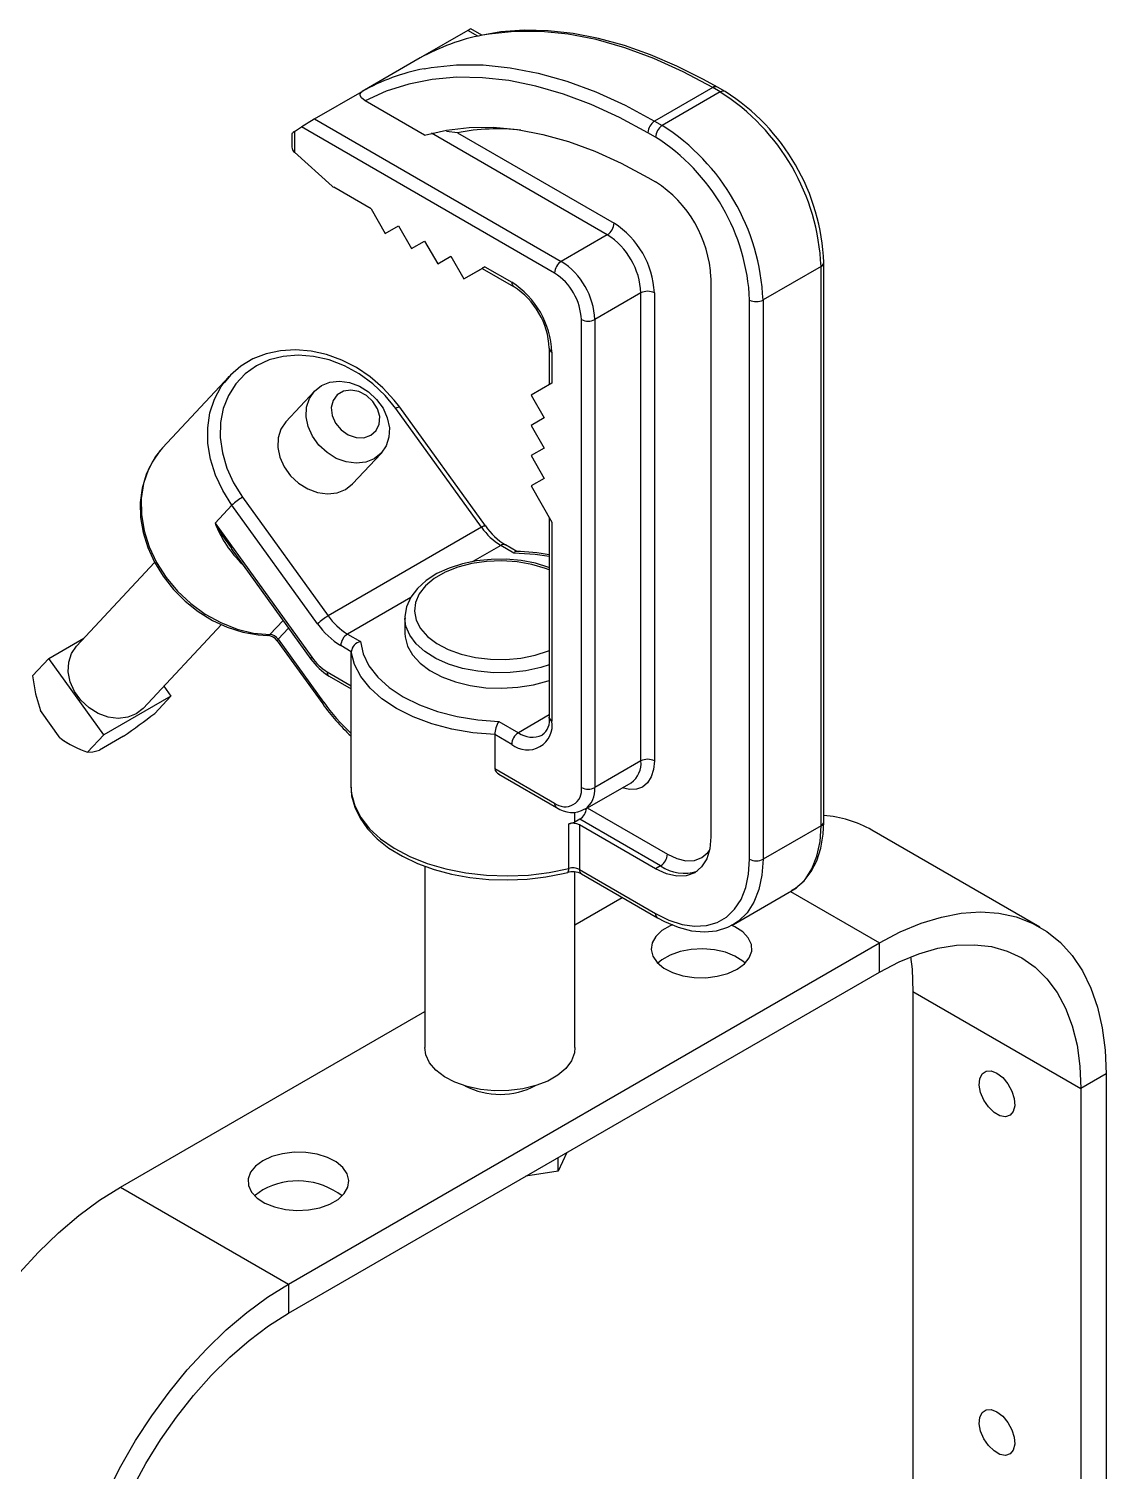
# Model space of a CAD drawing. Extents: x 6 to 134, y 1 to 99.
# Drawn here: x 94.29 to 99.96, y 19.52 to 27.11 of the extents above; entities that cross this region are included whole.
import ezdxf

# ---------------------------------------------------------------- set-up
doc = ezdxf.new("R2010")
doc.units = 0
doc.header["$MEASUREMENT"] = 0
doc.layers.add('OBJECT', color=7, linetype='CONTINUOUS')

msp = doc.modelspace()

# ---------------------------------------------------------------- linework, layer by layer
at = {"layer": 'OBJECT'}
for p, q in [((96.6789, 27.0783), (96.6205, 27.112)), ((96.6052, 27.1039), (96.3542, 26.959)), ((96.6573, 27.0738), (96.6052, 27.1039)), ((96.3542, 26.959), (96.0487, 26.7826)), ((97.8934, 26.8029), (97.5879, 26.6266)), ((97.9334, 26.7798), (97.8934, 26.8029)), ((97.9584, 26.7822), (97.9184, 26.8054)), ((95.7977, 26.6377), (96.0487, 26.7826)), ((96.377, 26.5523), (96.064, 26.733)), ((97.9334, 26.7798), (97.628, 26.6034)), ((95.6919, 26.5713), (95.7292, 26.5957)), ((97.0609, 25.8269), (95.7292, 26.5957)), ((95.7977, 26.6377), (97.0962, 25.8881)), ((97.5879, 26.6266), (97.628, 26.6034)), ((95.6773, 26.5609), (95.6773, 26.4961)), ((95.6919, 26.5713), (95.6919, 26.4622)), ((97.3387, 26.0282), (96.4133, 26.5624)), ((96.5496, 26.5654), (97.3741, 26.0894)), ((97.5926, 26.5422), (97.5525, 26.5653)), ((95.8896, 26.2849), (95.6919, 26.4622)), ((96.0949, 26.1649), (95.899, 26.278)), ((97.5525, 26.3302), (97.5926, 26.307)), ((96.0949, 26.1649), (96.1699, 26.035)), ((96.1699, 26.035), (96.2388, 26.0748)), ((96.1699, 26.035), (96.2388, 26.0748)), ((96.2388, 26.0748), (96.3078, 25.9554)), ((96.3078, 25.9554), (96.3767, 25.9952)), ((96.3078, 25.9554), (96.3767, 25.9952)), ((96.3767, 25.9952), (96.4457, 25.8758)), ((97.3387, 26.0282), (97.0962, 25.8881)), ((96.4457, 25.8758), (96.5146, 25.9156)), ((96.4457, 25.8758), (96.5146, 25.9156)), ((96.5146, 25.9156), (96.5836, 25.7962)), ((96.5836, 25.7962), (96.6939, 25.8599)), ((96.5836, 25.7962), (96.6792, 25.8515)), ((96.6792, 25.8515), (96.8456, 25.7554)), ((96.6939, 25.8599), (96.8353, 25.7783)), ((98.4638, 25.8612), (98.1583, 25.6849)), ((98.4638, 22.9176), (98.4638, 25.8612)), ((98.4784, 22.938), (98.4784, 25.8816)), ((97.8839, 25.8024), (97.8839, 22.8588)), ((97.5155, 25.722), (97.273, 25.582)), ((97.5155, 23.2585), (97.5155, 25.722)), ((97.5862, 25.722), (97.5862, 23.2585)), ((98.0876, 22.7412), (98.0876, 25.6849)), ((98.1583, 25.6849), (98.1583, 22.7412)), ((97.2023, 23.1184), (97.2023, 25.582)), ((97.273, 25.582), (97.273, 23.1184)), ((97.0328, 25.4313), (97.0328, 25.2391)), ((97.0474, 25.4109), (97.0474, 25.2476)), ((95.3478, 25.282), (94.9974, 24.9063)), ((95.3213, 25.2504), (95.3478, 25.282)), ((97.0474, 25.2476), (96.9371, 25.1839)), ((95.7971, 25.2051), (95.6467, 25.0438)), ((96.9371, 25.1839), (97.0061, 25.0645)), ((96.6769, 24.4882), (96.2259, 25.1132)), ((96.6972, 24.4957), (96.2462, 25.1207)), ((97.0061, 25.0645), (96.9371, 25.0246)), ((96.9371, 25.0246), (97.0061, 24.9052)), ((94.9974, 24.9063), (94.9882, 24.8962)), ((97.0061, 24.9052), (96.9371, 24.8654)), ((95.9976, 24.7164), (96.1481, 24.8776)), ((96.9371, 24.8654), (97.0061, 24.746)), ((97.0061, 24.746), (96.9371, 24.7062)), ((96.9371, 24.7062), (97.0474, 24.5151)), ((95.3628, 24.6048), (95.2739, 24.5096)), ((95.8138, 23.9798), (95.3628, 24.6048)), ((95.4184, 24.647), (95.8694, 24.022)), ((97.0328, 24.5405), (97.0328, 23.4887)), ((95.2739, 24.5096), (95.7832, 23.8039)), ((96.6769, 24.4882), (95.8694, 24.022)), ((97.0474, 24.5151), (97.0474, 23.4683)), ((95.3583, 24.3767), (95.778, 23.795)), ((96.7783, 24.3927), (96.6306, 24.3075)), ((96.8472, 24.3529), (96.7783, 24.3927)), ((96.8629, 24.3608), (96.8033, 24.3952)), ((94.9556, 24.3031), (94.5443, 23.8622)), ((96.3037, 24.1187), (95.9708, 23.9265)), ((95.562, 23.9236), (95.6315, 23.9981)), ((96.2734, 24.011), (96.2734, 23.9294)), ((94.8953, 23.5347), (95.3075, 23.9765)), ((95.5521, 23.9186), (95.5526, 23.9186)), ((95.6608, 23.9575), (95.6062, 23.899)), ((95.9708, 23.9265), (96.0397, 23.8867)), ((94.3982, 23.7971), (94.5832, 23.9039)), ((95.601, 23.8901), (95.8404, 23.5585)), ((95.6062, 23.899), (95.8455, 23.5673)), ((95.991, 23.8332), (95.9354, 23.8653)), ((94.3132, 23.706), (94.3982, 23.7971)), ((94.6878, 23.3957), (94.3982, 23.7971)), ((95.991, 23.6544), (95.991, 23.8332)), ((95.8643, 23.7275), (95.991, 23.6544)), ((95.8747, 23.7046), (95.9896, 23.6383)), ((95.0041, 23.6514), (95.0414, 23.5998)), ((95.9887, 23.6388), (95.9887, 23.1257)), ((95.0414, 23.5998), (94.6878, 23.3957)), ((94.9564, 23.5087), (95.0414, 23.5998)), ((94.4593, 23.3785), (94.355, 23.5231)), ((96.7682, 23.4662), (96.8706, 23.4071)), ((97.0328, 23.5007), (96.8706, 23.4071)), ((94.6028, 23.3046), (94.6878, 23.3957)), ((94.7924, 23.3889), (94.6651, 23.3154)), ((96.7462, 23.3973), (96.7462, 23.2184)), ((96.8353, 23.3458), (96.7462, 23.3973)), ((94.5084, 23.3466), (94.5175, 23.3418)), ((97.5155, 23.2585), (97.273, 23.1184)), ((96.7462, 23.2184), (97.0609, 23.0368)), ((96.7684, 23.1887), (97.0712, 23.0139)), ((97.2212, 23.004), (97.4637, 23.144)), ((97.233, 23.0108), (97.6548, 22.7673)), ((97.1673, 22.9361), (97.1673, 22.989)), ((97.1942, 22.9516), (97.1673, 22.9361)), ((97.6195, 22.7061), (97.1942, 22.9516)), ((97.1366, 22.6927), (97.1366, 22.9278)), ((97.192, 22.9218), (97.192, 22.6867)), ((97.5926, 22.6906), (97.192, 22.9218)), ((98.4638, 22.9176), (98.1583, 22.7412)), ((99.6149, 22.3842), (98.731, 22.8945)), ((96.3784, 22.705), (96.3784, 21.7492)), ((97.6195, 22.7061), (97.5926, 22.6906)), ((97.1684, 21.7492), (97.1684, 22.673)), ((97.192, 22.6867), (97.5926, 22.4554)), ((97.2024, 22.6638), (97.603, 22.4325)), ((98.0029, 22.3979), (98.3084, 22.5742)), ((98.3028, 22.571), (98.771, 22.3007)), ((97.1684, 22.396), (97.4173, 22.5397)), ((95.6597, 20.5046), (98.771, 22.3007)), ((98.771, 22.1472), (98.771, 22.3007)), ((95.6597, 20.3511), (98.771, 22.1472)), ((98.9478, 22.0449), (99.8317, 21.5346)), ((98.9478, 22.0449), (98.9478, 16.2081)), ((94.7758, 21.0148), (96.3784, 21.94)), ((99.9646, 21.6114), (99.8317, 21.5346)), ((99.9646, 21.6114), (99.9646, 15.4881)), ((99.8317, 21.5346), (99.8317, 15.5788)), ((97.1252, 21.197), (97.0796, 21.0988)), ((97.0796, 21.0988), (97.0796, 21.1707)), ((97.0796, 21.0988), (96.9095, 21.0725)), ((94.7758, 21.0148), (95.6597, 20.5046)), ((95.6597, 20.5046), (95.6597, 20.3511))]:
    msp.add_line(p, q, dxfattribs=at)
at = {"layer": 'OBJECT', "flags": 128}
for points in [[(97.8934, 26.8029), (97.7382, 26.8861), (97.5839, 26.9561), (97.4311, 27.0126), (97.2806, 27.0554), (97.1333, 27.0841), (96.9898, 27.0986), (96.8508, 27.099), (96.7171, 27.085), (96.6812, 27.0787)], [(97.9184, 26.8054), (97.8448, 26.8464), (97.7052, 26.9164), (97.5662, 26.9758), (97.4284, 27.0242), (97.2924, 27.0614), (97.1586, 27.0873), (97.0278, 27.1017), (96.9005, 27.1046), (96.7773, 27.0959), (96.6919, 27.0814)], [(96.3739, 26.902), (96.4117, 26.9087), (96.5453, 26.9226), (96.6843, 26.9223), (96.8278, 26.9077), (96.9752, 26.879), (97.1256, 26.8363), (97.2784, 26.7798), (97.4328, 26.7097), (97.5879, 26.6266)], [(97.5525, 26.5653), (97.4032, 26.6455), (97.2545, 26.7134), (97.1073, 26.7685), (96.9623, 26.8106), (96.8201, 26.8396), (96.6814, 26.8552), (96.547, 26.8574), (96.4174, 26.8462), (96.2933, 26.8217), (96.1753, 26.7839), (96.064, 26.733)], [(96.064, 26.733), (96.0446, 26.7488), (96.0381, 26.7613), (96.0384, 26.771), (96.0429, 26.7782), (96.0487, 26.7826)], [(96.377, 26.5523), (96.4917, 26.5792), (96.6119, 26.5932), (96.7371, 26.594), (96.8664, 26.5819), (96.9993, 26.5568), (97.1351, 26.5188), (97.273, 26.4682), (97.4124, 26.4052), (97.5525, 26.3302)], [(96.5496, 26.5654), (96.5493, 26.5654), (96.4921, 26.5726)], [(96.2259, 25.1132), (96.1692, 25.182), (96.104, 25.2434), (96.0318, 25.2958), (95.9544, 25.3381), (95.8738, 25.369), (95.7919, 25.3879), (95.7108, 25.3943), (95.6324, 25.388), (95.5587, 25.3693), (95.4914, 25.3384), (95.4323, 25.2963), (95.3828, 25.244), (95.3442, 25.1827), (95.3173, 25.1139), (95.3028, 25.0394), (95.3011, 24.9609), (95.3123, 24.8805), (95.336, 24.8), (95.3716, 24.7216), (95.4184, 24.647)], [(96.2462, 25.1207), (96.2175, 25.1579), (96.1577, 25.2225), (96.0907, 25.2799), (96.0179, 25.3287), (95.9407, 25.3682), (95.8605, 25.3974), (95.779, 25.4156), (95.6979, 25.4225), (95.6188, 25.4178), (95.5434, 25.4017), (95.4733, 25.3744), (95.4101, 25.3367), (95.355, 25.2895), (95.321, 25.2483)], [(95.3628, 24.6048), (95.3141, 24.682), (95.2763, 24.763), (95.2502, 24.8462), (95.2364, 24.9297), (95.2353, 25.0116), (95.2469, 25.09), (95.2708, 25.1633), (95.3066, 25.2298), (95.3213, 25.2504)], [(96.1116, 24.8487), (96.067, 24.8309), (96.0169, 24.8252), (95.9641, 24.8322), (95.9119, 24.8513), (95.8632, 24.8814), (95.8209, 24.9209), (95.7874, 24.9673), (95.7647, 25.0181), (95.754, 25.0702), (95.756, 25.1206), (95.7707, 25.1664), (95.797, 25.205), (95.8336, 25.234), (95.8783, 25.2519), (95.9284, 25.2575), (95.9811, 25.2505), (96.0333, 25.2314), (96.082, 25.2013), (96.1243, 25.1618), (96.1579, 25.1154), (96.1806, 25.0646), (96.1913, 25.0125), (96.1892, 24.9621), (96.1746, 24.9163), (96.1482, 24.8777), (96.1116, 24.8487)], [(96.0943, 24.9725), (96.122, 24.9971), (96.138, 25.0312), (96.1404, 25.0712), (96.1291, 25.1126), (96.1051, 25.1511), (96.0713, 25.1823), (96.0311, 25.203), (95.989, 25.2109), (95.9495, 25.2051), (95.9169, 25.1863), (95.8948, 25.1565), (95.8854, 25.1189), (95.89, 25.0776), (95.9078, 25.0372), (95.9371, 25.0018), (95.9747, 24.9755), (96.0164, 24.961), (96.0577, 24.96), (96.0943, 24.9725)], [(95.6467, 25.0438), (95.6466, 25.0437), (95.6202, 25.0051), (95.6056, 24.9593), (95.6035, 24.9089), (95.6142, 24.8568), (95.6369, 24.806), (95.6704, 24.7596), (95.7128, 24.7202), (95.7615, 24.69), (95.8137, 24.6709), (95.8664, 24.664), (95.9165, 24.6696), (95.9612, 24.6874), (95.9976, 24.7164)], [(94.9882, 24.8954), (94.9838, 24.8911), (94.942, 24.832), (94.9105, 24.7662), (94.8897, 24.6947), (94.8802, 24.6191), (94.882, 24.5406), (94.8953, 24.4609), (94.9198, 24.3816), (94.955, 24.3042), (95.0001, 24.2303), (95.0544, 24.1615), (95.1166, 24.0991), (95.1856, 24.0444), (95.26, 23.9985), (95.3384, 23.9623), (95.4192, 23.9366), (95.5007, 23.922), (95.5521, 23.9186)], [(94.9882, 24.8962), (94.9606, 24.8607), (94.9229, 24.7935), (94.8976, 24.7191), (94.8851, 24.6391), (94.8859, 24.5556), (94.8998, 24.4703), (94.9267, 24.3853), (94.9657, 24.3026), (95.0161, 24.2241), (95.0767, 24.1516), (95.1459, 24.0868), (95.2223, 24.0313), (95.3041, 23.9863), (95.3893, 23.9529), (95.4759, 23.9318), (95.562, 23.9236)], [(97.0328, 24.2768), (97.0311, 24.2775), (96.9602, 24.2989), (96.8848, 24.3132), (96.8069, 24.3201), (96.7281, 24.3195), (96.6504, 24.3115), (96.5757, 24.2962), (96.5056, 24.2737), (96.4418, 24.2445), (96.3858, 24.2087), (96.3394, 24.1669), (96.3043, 24.1201), (96.2822, 24.07), (96.2736, 24.0189), (96.2745, 24.0077)], [(97.0328, 24.2641), (97.0128, 24.2718), (96.9409, 24.2929), (96.8637, 24.3063), (96.7835, 24.3115), (96.703, 24.3084), (96.6248, 24.297), (96.5513, 24.2778), (96.485, 24.2513), (96.428, 24.2183), (96.382, 24.18), (96.3487, 24.1376), (96.329, 24.0925), (96.3235, 24.046), (96.3326, 23.9997), (96.3558, 23.9551), (96.3924, 23.9136), (96.4413, 23.8766), (96.5008, 23.8451), (96.5691, 23.8204), (96.644, 23.803), (96.723, 23.7937), (96.8037, 23.7926), (96.8834, 23.7999), (96.9595, 23.8153), (97.0297, 23.8383), (97.0328, 23.8395)], [(97.0328, 24.3341), (96.9591, 24.3448), (96.8472, 24.3529)], [(97.0328, 23.7642), (96.989, 23.7506), (96.9096, 23.7333), (96.8264, 23.724), (96.7416, 23.7229), (96.6577, 23.7302), (96.5772, 23.7455), (96.5023, 23.7685), (96.4352, 23.7984), (96.3778, 23.8345), (96.3318, 23.8756), (96.2985, 23.9206), (96.2789, 23.9683), (96.2734, 24.0083)], [(96.2734, 23.9294), (96.2744, 23.911), (96.287, 23.8626), (96.3135, 23.8161), (96.3533, 23.7728), (96.4052, 23.7341), (96.4676, 23.701), (96.5389, 23.6744), (96.6169, 23.6552), (96.6994, 23.6439), (96.784, 23.6408), (96.8684, 23.646), (96.95, 23.6593), (97.0265, 23.6804), (97.0328, 23.6826)], [(94.8953, 23.5347), (94.8588, 23.5058), (94.8142, 23.488), (94.764, 23.4823), (94.7113, 23.4893), (94.6591, 23.5084), (94.6104, 23.5385), (94.5681, 23.578), (94.5346, 23.6244), (94.5118, 23.6752), (94.5012, 23.7273), (94.5032, 23.7777), (94.5178, 23.8235), (94.5442, 23.8621), (94.5443, 23.8622)], [(95.601, 23.8901), (95.6009, 23.8903), (95.6012, 23.8922), (95.603, 23.8951), (95.6062, 23.899)], [(96.0397, 23.8867), (96.0538, 23.8221), (96.084, 23.7594), (96.1299, 23.6999), (96.1903, 23.6449), (96.2639, 23.5956), (96.3493, 23.5531), (96.4446, 23.5182), (96.5476, 23.4918), (96.6563, 23.4743), (96.7682, 23.4662)], [(95.778, 23.795), (95.7779, 23.7953), (95.7781, 23.7971), (95.7799, 23.8), (95.7832, 23.8039)], [(96.7462, 23.3973), (96.6312, 23.407), (96.5197, 23.4261), (96.4141, 23.4541), (96.3164, 23.4905), (96.2286, 23.5344), (96.1524, 23.5851), (96.0895, 23.6415), (96.041, 23.7025), (96.008, 23.7668), (95.991, 23.8332)], [(94.3132, 23.706), (94.3294, 23.6122), (94.355, 23.5231)], [(95.8404, 23.5585), (95.8402, 23.5587), (95.8405, 23.5606), (95.8423, 23.5635), (95.8455, 23.5673)], [(94.6028, 23.3046), (94.6301, 23.3055), (94.6651, 23.3154)], [(97.5862, 23.2585), (97.5822, 23.213), (97.5701, 23.174), (97.5505, 23.143), (97.5241, 23.1211), (97.492, 23.1092), (97.4553, 23.1077), (97.4162, 23.1165)], [(95.9887, 23.1257), (95.9918, 23.0846), (96.0089, 23.0213), (96.0407, 22.96), (96.0865, 22.9017), (96.1455, 22.8475), (96.2166, 22.7984), (96.2986, 22.7553), (96.39, 22.719), (96.489, 22.6902), (96.5938, 22.6693), (96.7026, 22.6568), (96.8132, 22.6529), (96.9238, 22.6577), (97.0323, 22.671), (97.1366, 22.6927)], [(95.9892, 23.1387), (95.9889, 23.1369), (95.9929, 23.0751), (96.0091, 23.0148), (96.0371, 22.9565), (96.0767, 22.9008), (96.1276, 22.8483), (96.1892, 22.7999), (96.2604, 22.7565), (96.34, 22.7189), (96.4266, 22.6876), (96.5188, 22.663), (96.6153, 22.6453), (96.7147, 22.6349), (96.8154, 22.6318), (96.916, 22.636), (97.0149, 22.6475), (97.1059, 22.6651), (97.1288, 22.6706)], [(98.3108, 22.5773), (98.3301, 22.5881), (98.3751, 22.6274), (98.4125, 22.676), (98.4419, 22.7333), (98.4629, 22.799), (98.4752, 22.8721), (98.4784, 22.938)], [(97.8839, 22.8588), (97.8783, 22.7964), (97.8617, 22.7429), (97.8348, 22.7002), (97.7986, 22.6702), (97.7545, 22.6538), (97.7041, 22.6518), (97.6494, 22.6642), (97.5926, 22.6906)], [(98.3084, 22.5742), (98.3342, 22.5913), (98.3796, 22.6351), (98.4158, 22.6909), (98.4423, 22.7575), (98.4584, 22.8335), (98.4638, 22.9176)], [(97.6548, 22.7673), (97.7048, 22.7442), (97.7528, 22.7333), (97.797, 22.735), (97.8358, 22.7494), (97.8677, 22.7758), (97.8763, 22.7869)], [(97.5926, 22.4554), (97.663, 22.4206), (97.732, 22.3981), (97.7982, 22.3884), (97.8602, 22.3917), (97.9167, 22.4079), (97.9667, 22.4367), (98.009, 22.4776), (98.0428, 22.5296), (98.0675, 22.5918), (98.0825, 22.6628), (98.0876, 22.7412)], [(98.1583, 22.7412), (98.1529, 22.6572), (98.1368, 22.5811), (98.1104, 22.5145), (98.0741, 22.4588), (98.0288, 22.415), (98.0002, 22.3963)], [(97.1288, 22.6706), (97.1307, 22.6715), (97.1332, 22.6744), (97.1351, 22.6791), (97.1362, 22.6852), (97.1366, 22.6927)], [(97.603, 22.4325), (97.6403, 22.4124), (97.7112, 22.3828), (97.7814, 22.3645), (97.8494, 22.3584), (97.9136, 22.3645), (97.9724, 22.3826), (97.999, 22.3975)], [(98.771, 22.3007), (98.8811, 22.3584), (98.9903, 22.4038), (99.0976, 22.4366), (99.2022, 22.4565), (99.303, 22.4633), (99.3993, 22.4569), (99.4903, 22.4375), (99.5751, 22.4051), (99.6531, 22.3601), (99.7235, 22.3028), (99.7858, 22.2338), (99.8395, 22.1535), (99.884, 22.0628), (99.919, 21.9623), (99.9443, 21.8529), (99.9595, 21.7356), (99.9646, 21.6114)], [(97.6825, 22.3959), (97.6694, 22.3903), (97.6258, 22.3651), (97.5934, 22.3348), (97.5741, 22.301), (97.5687, 22.2656), (97.5776, 22.2304), (97.6004, 22.1973), (97.6357, 22.1682), (97.6818, 22.1445), (97.7361, 22.1276), (97.7956, 22.1184), (97.8572, 22.1174), (97.9176, 22.1246), (97.9735, 22.1396), (98.0218, 22.1617), (98.0218, 22.1617)], [(98.0218, 22.1617), (98.06, 22.1896), (98.0861, 22.2218), (98.0986, 22.2567), (98.0968, 22.2923), (98.0808, 22.3266), (98.0516, 22.358), (98.0106, 22.3845), (97.9909, 22.3937)], [(98.0639, 22.1933), (98.0516, 22.2044), (98.0106, 22.231), (97.9601, 22.2514), (97.9028, 22.2646), (97.8418, 22.2697), (97.7804, 22.2666), (97.7219, 22.2554), (97.6694, 22.2368), (97.6258, 22.2116), (97.6043, 22.1933)], [(98.771, 22.1472), (98.875, 22.2013), (98.9779, 22.2431), (99.0789, 22.2722), (99.1769, 22.2882), (99.271, 22.2912), (99.3603, 22.2809), (99.4439, 22.2576), (99.521, 22.2214), (99.5909, 22.1727), (99.6529, 22.1119), (99.7064, 22.0397), (99.7509, 21.9568), (99.786, 21.8638), (99.8113, 21.7618), (99.8265, 21.6517), (99.8317, 21.5346)], [(98.935, 22.2271), (98.9427, 22.162), (98.9478, 22.0449)], [(97.1684, 21.7492), (97.1656, 21.7221), (97.1497, 21.6798), (97.1201, 21.6399), (97.078, 21.604), (97.0249, 21.5734), (96.9627, 21.5491), (96.8937, 21.532), (96.8203, 21.5228), (96.7452, 21.5217), (96.6712, 21.5289), (96.6008, 21.5441), (96.5367, 21.5666), (96.4811, 21.5958), (96.4361, 21.6305), (96.4033, 21.6695), (96.3839, 21.7114), (96.3784, 21.7492)], [(99.3897, 21.6146), (99.4201, 21.5912), (99.4473, 21.5586), (99.4681, 21.5203), (99.4805, 21.4806), (99.4831, 21.4436), (99.4755, 21.4134), (99.4586, 21.3934), (99.4343, 21.3855), (99.4051, 21.3908), (99.3743, 21.4086), (99.3451, 21.437), (99.3208, 21.4729), (99.3039, 21.5125), (99.2963, 21.5514), (99.2989, 21.5854), (99.3113, 21.6109), (99.3322, 21.625), (99.3593, 21.6263), (99.3897, 21.6146)], [(95.525, 21.1538), (95.4868, 21.1259), (95.4607, 21.0936), (95.4483, 21.0588), (95.4501, 21.0232), (95.466, 20.9888), (95.4953, 20.9575), (95.5363, 20.9309), (95.5867, 20.9105), (95.644, 20.8974), (95.705, 20.8922), (95.7664, 20.8953), (95.825, 20.9065), (95.8774, 20.9252), (95.921, 20.9504), (95.9534, 20.9807), (95.9728, 21.0144), (95.9781, 21.0499), (95.9692, 21.0851), (95.9464, 21.1182), (95.9111, 21.1473), (95.865, 21.171), (95.8108, 21.1879), (95.7512, 21.1971), (95.6896, 21.1981), (95.6292, 21.1909), (95.5734, 21.1759), (95.525, 21.1538)], [(93.5822, 18.9474), (93.5873, 19.0776), (93.6026, 19.2124), (93.6278, 19.3509), (93.6628, 19.4919), (93.7074, 19.6341), (93.761, 19.7762), (93.8233, 19.9172), (93.8938, 20.0559), (93.9717, 20.1909), (94.0565, 20.3212), (94.1475, 20.4456), (94.2438, 20.5632), (94.3447, 20.6728), (94.4492, 20.7736), (94.5565, 20.8647), (94.6657, 20.9454), (94.7758, 21.0148)], [(95.525, 21.0003), (95.4868, 20.9724), (95.4829, 20.9687)], [(94.4661, 18.4372), (94.4712, 18.5673), (94.4864, 18.7022), (94.5117, 18.8407), (94.5467, 18.9816), (94.5913, 19.1238), (94.6449, 19.266), (94.7072, 19.407), (94.7776, 19.5456), (94.8556, 19.6806), (94.9404, 19.8109), (95.0314, 19.9354), (95.1277, 20.0529), (95.2285, 20.1626), (95.3331, 20.2634), (95.4404, 20.3545), (95.5496, 20.4351), (95.6597, 20.5046)], [(94.5991, 18.5139), (94.6042, 18.6369), (94.6194, 18.7646), (94.6447, 18.8958), (94.6798, 19.0293), (94.7243, 19.1636), (94.7778, 19.2976), (94.8398, 19.4299), (94.9097, 19.5593), (94.9868, 19.6846), (95.0705, 19.8045), (95.1597, 19.9178), (95.2538, 20.0235), (95.3518, 20.1206), (95.4528, 20.2081), (95.5558, 20.2851), (95.6597, 20.3511)], [(99.3897, 19.8321), (99.4201, 19.8087), (99.4473, 19.7761), (99.4681, 19.7378), (99.4805, 19.6981), (99.4831, 19.6611), (99.4755, 19.6309), (99.4586, 19.6109), (99.4343, 19.603), (99.4051, 19.6083), (99.3743, 19.6261), (99.3451, 19.6545), (99.3208, 19.6904), (99.3039, 19.73), (99.2963, 19.7689), (99.2989, 19.8029), (99.3113, 19.8284), (99.3322, 19.8425), (99.3593, 19.8438), (99.3897, 19.8321)]]:
    msp.add_lwpolyline(points, dxfattribs=at)
at = {"layer": 'OBJECT'}
for centre, radius, start, end in [((96.8801, 26.029), 1.0684, 100.72748, 119.48636), ((96.5745, 25.8529), 1.0681, 100.8273, 119.48768), ((97.908, 26.7825), 0.0252, 65.69434, 125.61579), ((97.9481, 26.7593), 0.0252, 65.71283, 125.61326), ((97.3168, 25.8114), 1.148, 2.48706, 57.51293), ((97.3614, 25.8371), 1.1179, 2.28161, 57.71852), ((96.7639, 25.4408), 1.1448, 84.0046, 100.79216), ((97.6293, 26.5618), 0.0768, 122.60526, 177.39455), ((97.6694, 26.5387), 0.0768, 122.60526, 177.39455), ((97.0113, 25.635), 1.148, 2.48731, 57.51268), ((97.0171, 25.6384), 1.0715, 2.48708, 57.51291), ((95.9276, 26.3269), 0.0567, 227.79352, 239.63965), ((97.2514, 25.7737), 0.6332, 2.60545, 57.39448), ((97.2973, 26.0929), 0.0768, 302.60549, 357.39431), ((97.1257, 25.701), 0.461, 2.6055, 57.39447), ((97.1317, 25.7045), 0.3842, 2.60539, 57.39454), ((97.1376, 25.8234), 0.0768, 122.60611, 177.39389), ((96.8952, 25.568), 0.3074, 2.60566, 57.39425), ((96.8892, 25.5645), 0.3842, 2.60539, 57.39454), ((98.4534, 25.8841), 0.0251, 294.37574, 354.2897), ((96.8604, 25.7758), 0.0252, 174.41142, 233.94139), ((96.5869, 25.3899), 0.461, 2.60553, 57.39444), ((96.6279, 25.4136), 0.4053, 2.50246, 57.4971), ((97.5509, 25.6537), 0.0769, 62.6101, 117.3899), ((98.1229, 25.7531), 0.0769, 242.60963, 297.39057), ((97.2376, 25.6502), 0.0769, 242.60942, 297.39058), ((97.0578, 25.4338), 0.0251, 185.71181, 245.6236), ((96.2467, 25.0883), 0.0324, 90.89301, 129.82924), ((95.559, 24.4037), 0.281, 120.01228, 134.28014), ((95.8342, 24.7277), 0.6012, 201.26814, 226.21571), ((96.1654, 25.0051), 1.0199, 209.06241, 217.90522), ((96.6977, 24.4633), 0.0324, 90.88688, 129.8267), ((96.9545, 24.6815), 0.3383, 214.85183, 238.60671), ((96.9903, 24.6989), 0.3567, 214.73676, 238.38411), ((96.7929, 24.3723), 0.0252, 65.69476, 125.61559), ((96.8651, 24.3406), 0.0217, 104.21712, 145.49075), ((96.8344, 23.3051), 1.0567, 79.18057, 88.62392), ((96.01, 23.7787), 0.281, 120.01356, 134.28083), ((96.147, 24.2153), 0.3383, 214.85183, 238.60671), ((95.5471, 23.8537), 0.0652, 34.04415, 85.57621), ((95.5517, 23.9317), 0.0131, 273.93221, 321.76331), ((95.5589, 23.8659), 0.0578, 34.93865, 86.90665), ((96.1469, 24.2118), 0.4059, 214.85173, 238.60712), ((96.0122, 23.8618), 0.0768, 122.60525, 177.39475), ((96.0531, 23.8256), 0.0625, 102.35475, 173.05666), ((96.0435, 23.982), 0.3247, 215.15778, 238.67427), ((96.0053, 23.9585), 0.2706, 214.85139, 238.60718), ((95.8871, 23.7241), 0.0231, 171.33161, 237.35617), ((95.9517, 23.6497), 0.0396, 343.4635, 6.73151), ((96.7293, 24.194), 1.0928, 215.55975, 227.33197), ((96.7165, 24.1907), 1.071, 215.59282, 227.19473), ((92.3642, 26.8839), 4.2557, 304.78971, 307.52424), ((96.8673, 23.3966), 0.1212, 144.92118, 179.6679), ((96.9181, 23.4473), 0.131, 230.79659, 9.21425), ((96.942, 23.471), 0.0925, 305.01333, 11.03109), ((97.0578, 23.4912), 0.0251, 185.69576, 245.625), ((96.912, 23.3423), 0.0768, 122.60525, 177.39475), ((96.9439, 23.5094), 0.1258, 234.39485, 294.16386), ((94.7675, 23.8009), 0.5229, 233.88758, 251.64513), ((94.6579, 23.6306), 0.3209, 231.76542, 242.22138), ((97.394, 23.2445), 0.1223, 304.75805, 6.55432), ((97.5509, 23.1902), 0.0769, 62.6101, 117.3899), ((96.7809, 23.2218), 0.0349, 185.5253, 249.47633), ((97.1161, 23.1045), 0.0873, 230.79686, 9.21418), ((97.2376, 23.1867), 0.0769, 242.60942, 297.39058), ((97.1475, 23.1062), 0.126, 306.1004, 5.5855), ((97.0841, 23.0335), 0.0235, 171.97391, 236.72914), ((97.1524, 23.1239), 0.1368, 233.56107, 300.1542), ((97.1521, 23.0169), 0.0777, 302.79541, 353.96111), ((96.8484, 24.0667), 1.1747, 284.19977, 285.75233), ((97.1564, 22.8523), 0.0781, 62.87567, 104.71899), ((98.4534, 22.9405), 0.0251, 294.37475, 354.30448), ((98.4346, 22.3731), 0.5998, 60.38229, 85.81524), ((97.5781, 22.7708), 0.0768, 302.60635, 357.39345), ((97.7424, 22.8808), 0.2136, 234.8691, 288.9007), ((98.1229, 22.8095), 0.0769, 242.60963, 297.39057), ((97.1565, 22.5702), 0.1042, 63.88913, 105.42923), ((97.1564, 22.6172), 0.0781, 62.87567, 104.71899), ((97.2155, 22.6835), 0.0237, 172.34643, 236.34134), ((97.6176, 22.4529), 0.0252, 174.38063, 234.29224), ((96.7733, 21.9088), 0.4056, 242.94041, 297.59611), ((95.7095, 20.6634), 0.3841, 52.6343, 118.70356)]:
    msp.add_arc(centre, radius, start, end, dxfattribs=at)
for centre, major_axis, ratio, start_param, end_param in [((96.5721, 27.0822), (0.0485, 0.0297), 0.027575, 0.014954, 0.80027), ((95.7646, 26.6161), (0.0485, 0.0297), 0.027575, 0.80027, 2.371067), ((95.7273, 26.5917), (0.05, 0.0308), 0.027571, 2.339213, 3.156401), ((95.7273, 26.525), (0.0354, 0.0612), 0.577335, 2.356235, 2.871597), ((95.7273, 26.4826), (0.0487, -0.0161), 0.700151, 3.884192, 4.154229), ((96.7292, 25.8803), (0.05, 0.0289), 0.00007, 2.356154, 3.141633)]:
    msp.add_ellipse(centre, major_axis=major_axis, ratio=ratio, start_param=start_param, end_param=end_param, dxfattribs=at)

doc.saveas('drawing.dxf')
